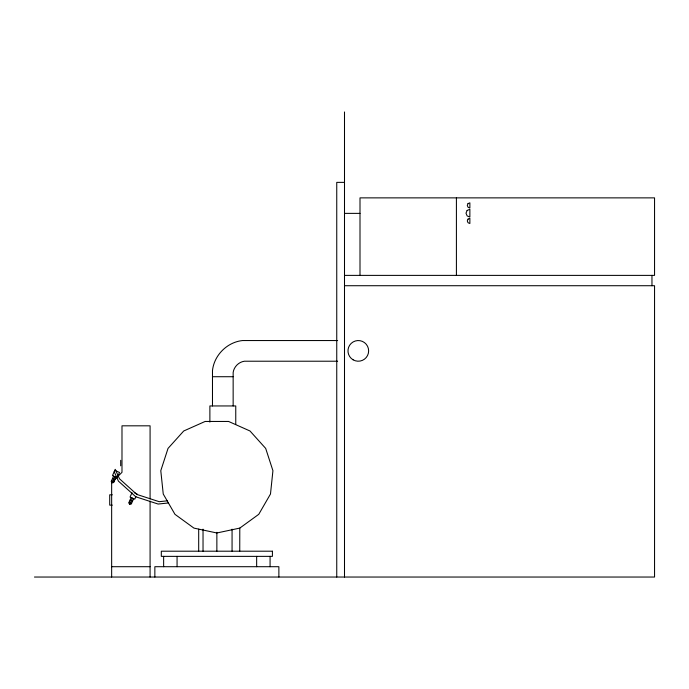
<?xml version="1.0" encoding="UTF-8"?>
<svg xmlns="http://www.w3.org/2000/svg" width="689" height="689" viewBox="0 0 689 689"><rect width="100%" height="100%" fill="white"/><g stroke="black" fill="none" stroke-linecap="round" stroke-linejoin="round"><path stroke-width="1.03" d="M113.607 476.073L111.187 481.508L112.1 482.756L113.642 482.593L116.053 477.167M112.1 482.756L114.83 476.624M131.995 492.721L130.057 497.062L134.777 499.163L135.94 496.554M131.194 497.57L128.774 502.996L129.687 504.253L131.229 504.09L133.649 498.664M129.687 504.253L132.417 498.113M113.866 480.448L121.987 472.327L121.987 425.819L150.081 425.819L150.081 498.948M239.789 528.101L258.754 514.321L270.484 494.022L272.93 470.708L265.687 448.41L249.995 430.987L228.584 421.453L205.133 421.453L183.722 430.987L168.03 448.41L160.787 470.708L163.241 494.022L174.963 514.321L193.928 528.101L216.863 532.976L239.789 528.101L239.746 551.2M167.401 500.825L159.176 501.687L136.878 494.444L119.455 478.76L115.252 469.312L112.471 475.574L117.19 477.675L119.516 472.456L114.796 470.354M168.409 502.97L158.125 504.047L135.828 496.803L118.405 481.12L114.202 471.681M344.5 182.37L336.749 182.37L336.749 577.038M344.5 213.375L360.002 213.375M344.5 275.385L654.55 275.385L654.55 197.872L360.002 197.872L360.002 275.385M344.5 285.72L654.55 285.72L654.55 577.038L34.45 577.038M337.636 340.547L242.554 340.547C227.163 342.149 214.09 355.223 212.479 370.613L212.479 405.95M337.636 361.217L244.423 361.217C238.738 361.992 233.933 366.798 233.149 372.482L233.149 405.95M212.479 376.719L233.149 376.719M112.298 494.805L109.715 494.805L109.715 505.14L112.298 505.14M111.652 566.702L150.081 566.702M114.012 481.757L112.548 481.749L111.566 480.664M131.608 503.246L130.135 503.246L129.153 502.152M114.942 479.665L112.488 478.571M132.529 501.161L130.083 500.068M134.269 492.687L137.102 493.953M651.966 275.385L651.966 285.72M456.411 197.872L456.411 275.385M344.5 111.962L344.5 577.038M278.873 577.038L278.873 566.702L154.853 566.702L154.853 577.038M270.079 556.367L270.079 566.702M256.652 556.367L256.652 566.702M235.759 424.252L235.759 405.95L209.878 405.95L209.878 422.099M232.064 529.152L232.064 551.2M216.863 532.304L216.863 551.2M203.031 529.152L203.031 551.2M198.69 529.152L198.69 551.2M177.064 556.367L177.064 566.702M163.637 556.367L163.637 566.702M150.081 501.101L150.081 577.038M120.696 460.312L120.696 465.833M111.652 482.662L111.652 577.038M468.046 203.591L467.288 205.417L468.046 207.243L469.872 208L469.872 202.833L468.046 203.591M467.133 210.429L465.997 213.168L467.133 215.907L469.872 217.044L469.872 209.292L467.133 210.429M468.046 219.093L467.288 220.919L468.046 222.745L469.872 223.503L469.872 218.335L468.046 219.093M272.413 551.2L161.312 551.2L161.312 556.367L272.413 556.367L272.413 551.2M353.138 359.83A10.335 10.335 0 0 0 368.641 350.882A10.335 10.335 0 0 0 353.138 341.933A10.335 10.335 0 0 0 353.138 359.83"/></g></svg>
